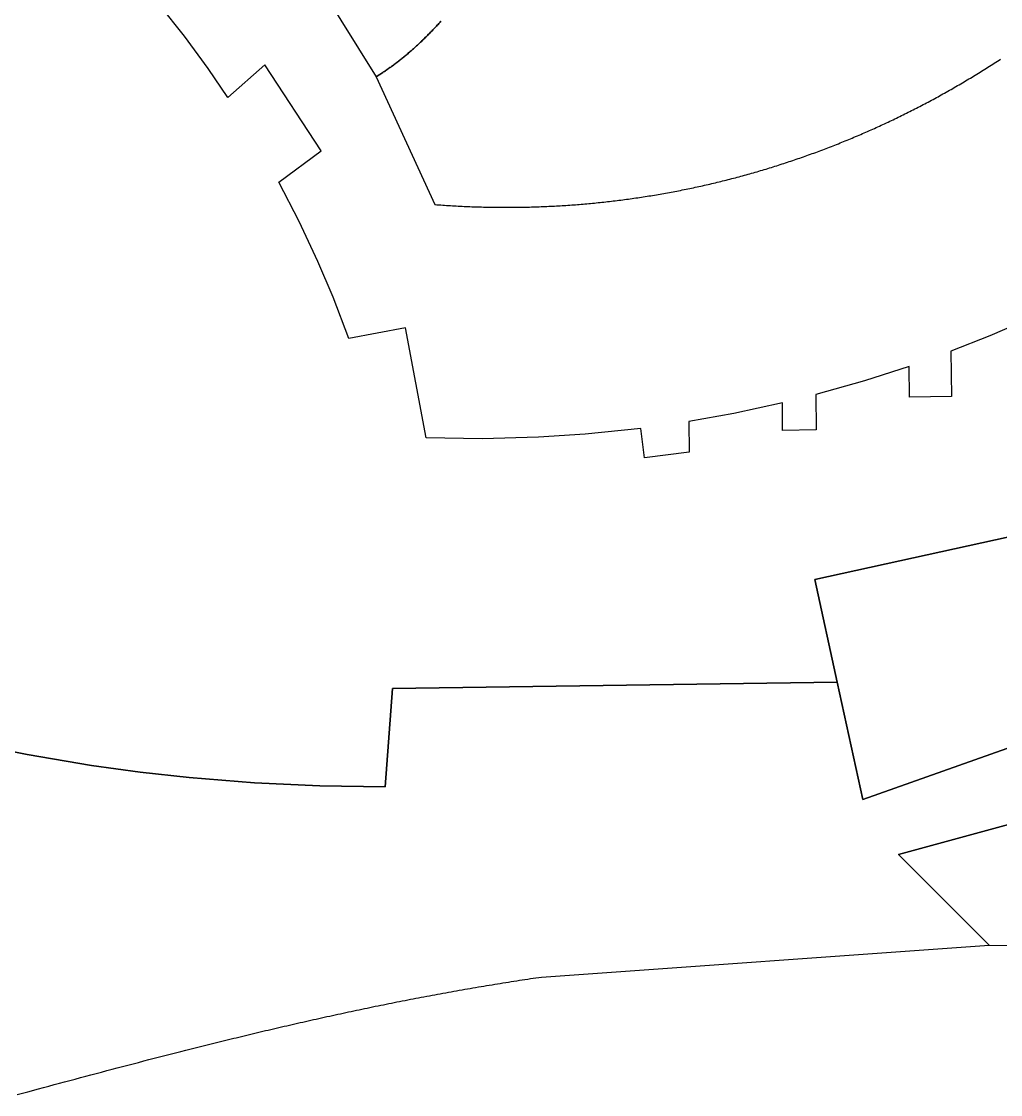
# Model space of a CAD drawing. Header units: millimetres. Extents: x 539514 to 908003, y -69769 to 203909.
# Drawn here: x 703140 to 756701, y -52621 to 6090 of the extents above; entities that cross this region are included whole.
import ezdxf

# ---------------------------------------------------------------- set-up
doc = ezdxf.new("R2010")
doc.units = ezdxf.units.MM
doc.layers.add('CLOSED_AREAS', color=7, linetype='Continuous')

msp = doc.modelspace()

# ---------------------------------------------------------------- linework, layer by layer
at = {"layer": 'CLOSED_AREAS'}
for points in [[(719637.734, 7732.219), (722552.578, 3068.468), (722603.27, 3100.085), (722653.784, 3131.907), (722704.122, 3163.934), (722754.284, 3196.163), (722804.271, 3228.595), (722854.085, 3261.228), (722903.726, 3294.06), (722953.195, 3327.091), (723002.494, 3360.318), (723051.622, 3393.741), (723100.583, 3427.359), (723149.375, 3461.17), (723198.001, 3495.173), (723246.461, 3529.367), (723294.756, 3563.751), (723342.887, 3598.322), (723390.856, 3633.081), (723438.663, 3668.026), (723486.309, 3703.155), (723533.795, 3738.468), (723581.122, 3773.962), (723628.291, 3809.638), (723675.304, 3845.493), (723722.161, 3881.526), (723768.863, 3917.736), (723815.411, 3954.123), (723861.806, 3990.683), (723908.049, 4027.418), (723954.141, 4064.324), (724000.083, 4101.401), (724045.876, 4138.648), (724091.522, 4176.063), (724137.02, 4213.646), (724182.372, 4251.394), (724227.58, 4289.307), (724272.643, 4327.383), (724317.563, 4365.622), (724362.342, 4404.021), (724406.979, 4442.58), (724451.476, 4481.297), (724495.834, 4520.172), (724540.054, 4559.203), (724584.137, 4598.388), (724628.084, 4637.726), (724671.895, 4677.217), (724715.573, 4716.859), (724759.117, 4756.651), (724802.529, 4796.591), (724845.81, 4836.678), (724888.961, 4876.911), (724931.983, 4917.289), (724974.876, 4957.81), (725017.643, 4998.474), (725060.283, 5039.278), (725102.797, 5080.222), (725145.188, 5121.305), (725187.455, 5162.525), (725229.6, 5203.881), (725271.624, 5245.372), (725313.527, 5286.996), (725355.311, 5328.753), (725396.977, 5370.641), (725438.525, 5412.658), (725479.957, 5454.804), (725521.274, 5497.077), (725562.476, 5539.476), (725603.565, 5582), (725644.542, 5624.648), (725685.407, 5667.418), (725726.161, 5710.309), (725766.807, 5753.32), (725807.343, 5796.449), (725847.773, 5839.696), (725888.096, 5883.058), (725928.313, 5926.536), (725968.426, 5970.127), (726008.435, 6013.831), (726048.342, 6057.645), (726088.148, 6101.57)], [(758390.902, -10117.143), (756108.22, -11112.676), (753987.191, -11956.771), (754022.889, -14424.688), (751718.21, -14458.025), (751694.011, -12785.012), (749266.505, -13569.633), (746589.004, -14328.826), (746616.849, -16253.863), (744764.49, -16280.657), (744771.656, -14782.404), (742109.63, -15358.925), (739652.173, -15800.342), (739676.432, -17477.467), (737224.546, -17788.891), (737022.874, -16177.932), (733969.758, -16495.489), (731417.169, -16662.438), (728348.705, -16745.265), (725279.456, -16699.764), (724143.234, -10669.348), (721050.725, -11252.027), (720184.64, -8993.94), (719355.424, -7046.964), (718327.451, -4857.827), (717215.296, -2710.219), (719540.155, -993.714), (716458.594, 3719.297), (714424.427, 1925.52), (713347.662, 3513.053), (712052.303, 5280.489), (710695.602, 7001.279)], [(726088.148, 6101.57), (726048.342, 6057.645), (726008.435, 6013.831), (725968.426, 5970.127), (725928.313, 5926.536), (725888.096, 5883.058), (725847.773, 5839.696), (725807.343, 5796.449), (725766.807, 5753.32), (725726.161, 5710.309), (725685.407, 5667.418), (725644.542, 5624.648), (725603.565, 5582), (725562.476, 5539.476), (725521.274, 5497.077), (725479.957, 5454.804), (725438.525, 5412.658), (725396.977, 5370.641), (725355.311, 5328.753), (725313.527, 5286.996), (725271.624, 5245.372), (725229.6, 5203.881), (725187.455, 5162.525), (725145.188, 5121.305), (725102.797, 5080.222), (725060.283, 5039.278), (725017.643, 4998.474), (724974.876, 4957.81), (724931.983, 4917.289), (724888.961, 4876.911), (724845.81, 4836.678), (724802.529, 4796.591), (724759.117, 4756.651), (724715.573, 4716.859), (724671.895, 4677.217), (724628.084, 4637.726), (724584.137, 4598.388), (724540.054, 4559.203), (724495.834, 4520.172), (724451.476, 4481.297), (724406.979, 4442.58), (724362.342, 4404.021), (724317.563, 4365.622), (724272.643, 4327.383), (724227.58, 4289.307), (724182.372, 4251.394), (724137.02, 4213.646), (724091.522, 4176.063), (724045.876, 4138.648), (724000.083, 4101.401), (723954.141, 4064.324), (723908.049, 4027.418), (723861.806, 3990.683), (723815.411, 3954.123), (723768.863, 3917.736), (723722.161, 3881.526), (723675.304, 3845.493), (723628.291, 3809.638), (723581.122, 3773.962), (723533.795, 3738.468), (723486.309, 3703.155), (723438.663, 3668.026), (723390.856, 3633.081), (723342.887, 3598.322), (723294.756, 3563.751), (723246.461, 3529.367), (723198.001, 3495.173), (723149.375, 3461.17), (723100.583, 3427.359), (723051.622, 3393.741), (723002.494, 3360.318), (722953.195, 3327.091), (722903.726, 3294.06), (722854.085, 3261.228), (722804.271, 3228.595), (722754.284, 3196.163), (722704.122, 3163.934), (722653.784, 3131.907), (722603.27, 3100.085), (722552.578, 3068.468), (725758.907, -3927.158), (725865.39, -3935.359), (725971.846, -3943.331), (726078.277, -3951.076), (726184.68, -3958.592), (726291.057, -3965.879), (726397.407, -3972.94), (726503.73, -3979.772), (726610.025, -3986.377), (726716.292, -3992.754), (726822.531, -3998.904), (726928.742, -4004.827), (727034.924, -4010.523), (727141.078, -4015.992), (727247.202, -4021.234), (727353.297, -4026.25), (727459.362, -4031.039), (727565.398, -4035.602), (727671.403, -4039.939), (727777.378, -4044.05), (727883.323, -4047.935), (727989.236, -4051.595), (728095.119, -4055.029), (728200.97, -4058.237), (728306.789, -4061.221), (728412.577, -4063.979), (728518.333, -4066.512), (728624.056, -4068.82), (728729.746, -4070.904), (728835.404, -4072.763), (728941.028, -4074.398), (729046.619, -4075.809), (729152.177, -4076.995), (729257.7, -4077.958), (729363.189, -4078.696), (729468.644, -4079.212), (729574.065, -4079.503), (729679.45, -4079.571), (729784.8, -4079.417), (729890.115, -4079.039), (729995.394, -4078.438), (730100.637, -4077.614), (730205.844, -4076.568), (730311.014, -4075.299), (730416.148, -4073.808), (730521.245, -4072.094), (730626.305, -4070.159), (730731.327, -4068.002), (730836.311, -4065.623), (730941.258, -4063.022), (731046.166, -4060.2), (731151.036, -4057.157), (731255.867, -4053.892), (731360.659, -4050.407), (731465.412, -4046.7), (731570.125, -4042.773), (731674.799, -4038.625), (731779.433, -4034.257), (731884.026, -4029.669), (731988.579, -4024.86), (732093.091, -4019.831), (732197.562, -4014.583), (732301.992, -4009.115), (732406.38, -4003.427), (732510.727, -3997.52), (732615.032, -3991.393), (732719.294, -3985.048), (732823.514, -3978.483), (732927.691, -3971.7), (733031.825, -3964.698), (733135.915, -3957.477), (733239.962, -3950.038), (733343.966, -3942.381), (733447.925, -3934.505), (733551.84, -3926.412), (733655.71, -3918.101), (733759.536, -3909.572), (733863.316, -3900.826), (733967.052, -3891.862), (734070.741, -3882.681), (734174.385, -3873.283), (734277.983, -3863.668), (734381.534, -3853.836), (734485.039, -3843.788), (734588.497, -3833.523), (734691.908, -3823.042), (734795.271, -3812.344), (734898.587, -3801.431), (735001.855, -3790.301), (735105.075, -3778.956), (735208.247, -3767.395), (735311.37, -3755.619), (735414.444, -3743.627), (735517.469, -3731.42), (735620.445, -3718.998), (735723.37, -3706.362), (735826.247, -3693.51), (735929.073, -3680.444), (736031.848, -3667.163), (736134.573, -3653.668), (736237.247, -3639.959), (736339.87, -3626.036), (736442.441, -3611.899), (736544.961, -3597.549), (736647.429, -3582.984), (736749.845, -3568.206), (736852.208, -3553.215), (736954.519, -3538.011), (737056.776, -3522.594), (737158.981, -3506.964), (737261.132, -3491.121), (737363.229, -3475.066), (737465.273, -3458.798), (737567.262, -3442.318), (737669.197, -3425.626), (737771.077, -3408.722), (737872.902, -3391.606), (737974.672, -3374.278), (738076.386, -3356.739), (738178.045, -3338.989), (738279.647, -3321.027), (738381.194, -3302.854), (738482.684, -3284.47), (738584.117, -3265.875), (738685.494, -3247.07), (738786.813, -3228.054), (738888.074, -3208.828), (738989.278, -3189.391), (739090.424, -3169.745), (739191.512, -3149.888), (739292.541, -3129.822), (739393.511, -3109.546), (739494.422, -3089.06), (739595.274, -3068.365), (739696.067, -3047.461), (739796.799, -3026.348), (739897.472, -3005.026), (739998.084, -2983.495), (740098.636, -2961.756), (740199.127, -2939.808), (740299.557, -2917.652), (740399.926, -2895.287), (740500.233, -2872.715), (740600.479, -2849.935), (740700.662, -2826.946), (740800.783, -2803.751), (740900.841, -2780.348), (741000.837, -2756.737), (741100.769, -2732.919), (741200.639, -2708.895), (741300.444, -2684.663), (741400.186, -2660.225), (741499.864, -2635.58), (741599.477, -2610.729), (741699.026, -2585.671), (741798.51, -2560.407), (741897.929, -2534.937), (741997.282, -2509.262), (742096.57, -2483.38), (742195.792, -2457.293), (742294.948, -2431.001), (742394.037, -2404.504), (742493.06, -2377.801), (742592.016, -2350.893), (742690.905, -2323.781), (742789.726, -2296.463), (742888.48, -2268.942), (742987.166, -2241.215), (743085.784, -2213.285), (743184.333, -2185.15), (743282.814, -2156.812), (743381.225, -2128.27), (743479.568, -2099.524), (743577.841, -2070.574), (743676.045, -2041.421), (743774.178, -2012.065), (743872.242, -1982.506), (743970.235, -1952.744), (744068.157, -1922.779), (744166.009, -1892.611), (744263.789, -1862.241), (744361.498, -1831.669), (744459.135, -1800.894), (744556.7, -1769.917), (744654.193, -1738.739), (744751.613, -1707.358), (744848.961, -1675.776), (744946.236, -1643.993), (745043.437, -1612.008), (745140.565, -1579.822), (745237.62, -1547.435), (745334.6, -1514.847), (745431.506, -1482.058), (745528.338, -1449.069), (745625.095, -1415.879), (745721.776, -1382.489), (745818.383, -1348.899), (745914.914, -1315.108), (746011.37, -1281.118), (746107.749, -1246.928), (746204.052, -1212.539), (746300.279, -1177.95), (746396.428, -1143.161), (746492.501, -1108.174), (746588.497, -1072.988), (746684.415, -1037.602), (746780.255, -1002.018), (746876.017, -966.236), (746971.701, -930.255), (747067.306, -894.076), (747162.833, -857.698), (747258.28, -821.123), (747353.648, -784.35), (747448.937, -747.379), (747544.146, -710.211), (747639.274, -672.845), (747734.323, -635.282), (747829.291, -597.522), (747924.178, -559.565), (748018.983, -521.411), (748113.708, -483.06), (748208.351, -444.513), (748302.912, -405.769), (748397.391, -366.83), (748491.788, -327.694), (748586.102, -288.362), (748680.333, -248.834), (748774.481, -209.111), (748868.546, -169.193), (748962.527, -129.078), (749056.424, -88.769), (749150.237, -48.265), (749243.966, -7.566), (749337.61, 33.329), (749431.169, 74.417), (749524.643, 115.7), (749618.032, 157.178), (749711.335, 198.85), (749804.552, 240.715), (749897.683, 282.775), (749990.728, 325.028), (750083.685, 367.475), (750176.556, 410.116), (750269.34, 452.949), (750362.036, 495.976), (750454.645, 539.196), (750547.166, 582.609), (750639.598, 626.215), (750731.943, 670.013), (750824.198, 714.003), (750916.364, 758.186), (751008.442, 802.561), (751100.43, 847.128), (751192.328, 891.887), (751284.136, 936.838), (751375.854, 981.98), (751467.481, 1027.314), (751559.018, 1072.839), (751650.464, 1118.555), (751741.818, 1164.462), (751833.081, 1210.559), (751924.253, 1256.848), (752015.332, 1303.327), (752106.319, 1349.996), (752197.214, 1396.856), (752288.016, 1443.906), (752378.724, 1491.146), (752469.34, 1538.575), (752559.862, 1586.195), (752650.29, 1634.003), (752740.625, 1682.002), (752830.865, 1730.189), (752921.01, 1778.566), (753011.061, 1827.131), (753101.017, 1875.885), (753190.877, 1924.828), (753280.642, 1973.959), (753370.311, 2023.279), (753459.884, 2072.787), (753549.36, 2122.483), (753638.741, 2172.367), (753728.024, 2222.439), (753817.21, 2272.698), (753906.299, 2323.145), (753995.29, 2373.779), (754084.184, 2424.601), (754172.98, 2475.609), (754261.677, 2526.804), (754350.275, 2578.186), (754438.775, 2629.755), (754527.176, 2681.51), (754615.477, 2733.451), (754703.678, 2785.579), (754791.78, 2837.893), (754879.782, 2890.392), (754967.683, 2943.077), (755055.484, 2995.948), (755143.184, 3049.005), (755230.783, 3102.246), (755318.28, 3155.673), (755405.676, 3209.285), (755492.97, 3263.081), (755580.161, 3317.063), (755667.251, 3371.228), (755754.237, 3425.579), (755841.121, 3480.113), (755927.902, 3534.832), (756014.579, 3589.735), (756101.153, 3644.821), (756187.622, 3700.091), (756273.988, 3755.545), (756360.249, 3811.182), (756446.405, 3867.003), (756532.457, 3923.006), (756618.403, 3979.193), (756704.244, 4035.562)], [(699932.722, -33315.268), (703444.657, -34022.647), (706978.428, -34611.385), (709640.672, -34974.668), (712311.24, -35270.617), (715881.996, -35560.132), (719460.479, -35729.262), (723042.63, -35777.815), (723446.256, -30410.451), (747766.86, -30058.66), (746534.617, -24450.098), (760323.195, -21420.633)], [(757041.933, -33684.713), (749175.882, -36471.779), (747766.86, -30058.66), (723446.256, -30410.451), (723042.63, -35777.815), (719460.479, -35729.262), (715881.996, -35560.132), (712311.24, -35270.617), (709640.672, -34974.668), (706978.428, -34611.385), (703444.657, -34022.647), (699932.722, -33315.268)], [(702912.655, -52620.742), (703487.982, -52465.66), (704063.393, -52310.78), (704351.136, -52233.433), (704638.909, -52156.154), (704926.713, -52078.952), (705214.551, -52001.833), (705502.426, -51924.802), (705790.34, -51847.866), (706078.296, -51771.031), (706366.297, -51694.304), (706654.345, -51617.691), (706942.443, -51541.198), (707230.593, -51464.832), (707518.798, -51388.599), (707807.061, -51312.505), (708095.384, -51236.556), (708383.77, -51160.76), (708672.222, -51085.122), (708960.742, -51009.648), (709249.333, -50934.345), (709537.997, -50859.22), (709826.737, -50784.278), (710115.556, -50709.525), (710404.456, -50634.969), (710693.44, -50560.616), (710982.51, -50486.471), (711271.669, -50412.542), (711560.921, -50338.834), (711850.266, -50265.353), (712139.709, -50192.107), (712429.251, -50119.101), (712718.895, -50046.342), (713008.645, -49973.837), (713298.501, -49901.59), (713588.468, -49829.609), (713878.547, -49757.901), (714023.63, -49722.15), (714168.742, -49686.471), (714313.884, -49650.862), (714459.055, -49615.325), (714604.256, -49579.861), (714749.488, -49544.47), (714894.751, -49509.154), (715040.044, -49473.913), (715185.37, -49438.748), (715330.727, -49403.66), (715476.116, -49368.649), (715621.537, -49333.716), (715766.991, -49298.863), (715912.479, -49264.089), (716057.999, -49229.396), (716203.554, -49194.784), (716349.142, -49160.255), (716494.765, -49125.809), (716640.423, -49091.446), (716786.116, -49057.169), (716931.844, -49022.976), (717077.608, -48988.87), (717223.407, -48954.851), (717369.244, -48920.919), (717515.117, -48887.076), (717661.026, -48853.323), (717806.974, -48819.659), (717952.958, -48786.087), (718098.981, -48752.606), (718245.043, -48719.218), (718391.142, -48685.923), (718537.281, -48652.722), (718683.459, -48619.616), (718829.677, -48586.606), (718975.935, -48553.692), (719122.233, -48520.876), (719268.571, -48488.157), (719414.951, -48455.538), (719561.372, -48423.018), (719707.834, -48390.598), (719854.339, -48358.28), (720000.885, -48326.063), (720147.474, -48293.95), (720294.107, -48261.94), (720440.782, -48230.034), (720587.501, -48198.234), (720734.264, -48166.539), (720881.071, -48134.951), (721027.922, -48103.471), (721174.818, -48072.099), (721321.76, -48040.837), (721468.747, -48009.684), (721615.78, -47978.642), (721762.859, -47947.711), (721909.985, -47916.892), (722057.157, -47886.187), (722204.377, -47855.596), (722351.644, -47825.119), (722498.959, -47794.757), (722646.322, -47764.512), (722793.734, -47734.384), (722941.194, -47704.374), (723088.704, -47674.482), (723236.263, -47644.71), (723383.871, -47615.058), (723531.53, -47585.527), (723679.24, -47556.117), (723827, -47526.83), (723974.811, -47497.667), (724122.673, -47468.627), (724270.588, -47439.713), (724418.554, -47410.924), (724566.573, -47382.262), (724714.644, -47353.727), (724862.769, -47325.32), (725010.947, -47297.042), (725159.179, -47268.894), (725307.464, -47240.876), (725455.804, -47212.99), (725604.199, -47185.235), (725752.649, -47157.613), (725901.154, -47130.125), (726049.715, -47102.772), (726198.331, -47075.553), (726347.005, -47048.471), (726495.734, -47021.525), (726644.521, -46994.717), (726793.365, -46968.047), (726942.267, -46941.517), (727091.227, -46915.126), (727240.245, -46888.876), (727389.321, -46862.767), (727538.457, -46836.801), (727687.652, -46810.978), (727836.906, -46785.299), (727986.22, -46759.765), (728135.595, -46734.376), (728285.03, -46709.133), (728434.526, -46684.038), (728584.084, -46659.09), (728733.703, -46634.291), (728883.383, -46609.641), (729033.126, -46585.142), (729182.932, -46560.793), (729332.801, -46536.596), (729482.732, -46512.552), (729632.727, -46488.662), (729782.786, -46464.925), (729932.91, -46441.344), (730083.097, -46417.918), (730233.35, -46394.649), (730383.668, -46371.537), (730534.051, -46348.583), (730684.5, -46325.788), (730835.015, -46303.153), (730985.597, -46280.678), (731136.246, -46258.365), (731286.961, -46236.213), (731437.745, -46214.225), (731588.596, -46192.4), (756073.287, -44443.493), (751118.052, -39488.258), (757530.709, -37739.352)], [(757530.709, -37739.352), (751118.052, -39488.258), (756073.287, -44443.493), (777060.166, -44734.978)]]:
    msp.add_lwpolyline(points, dxfattribs=at)
msp.add_lwpolyline([(747766.86, -30058.66), (749175.882, -36471.779), (757041.933, -33684.713), (763817.91, -31283.878), (762650.787, -27989.857), (760323.195, -21420.633), (746534.617, -24450.098)], close=True, dxfattribs=at)

doc.saveas('drawing.dxf')
